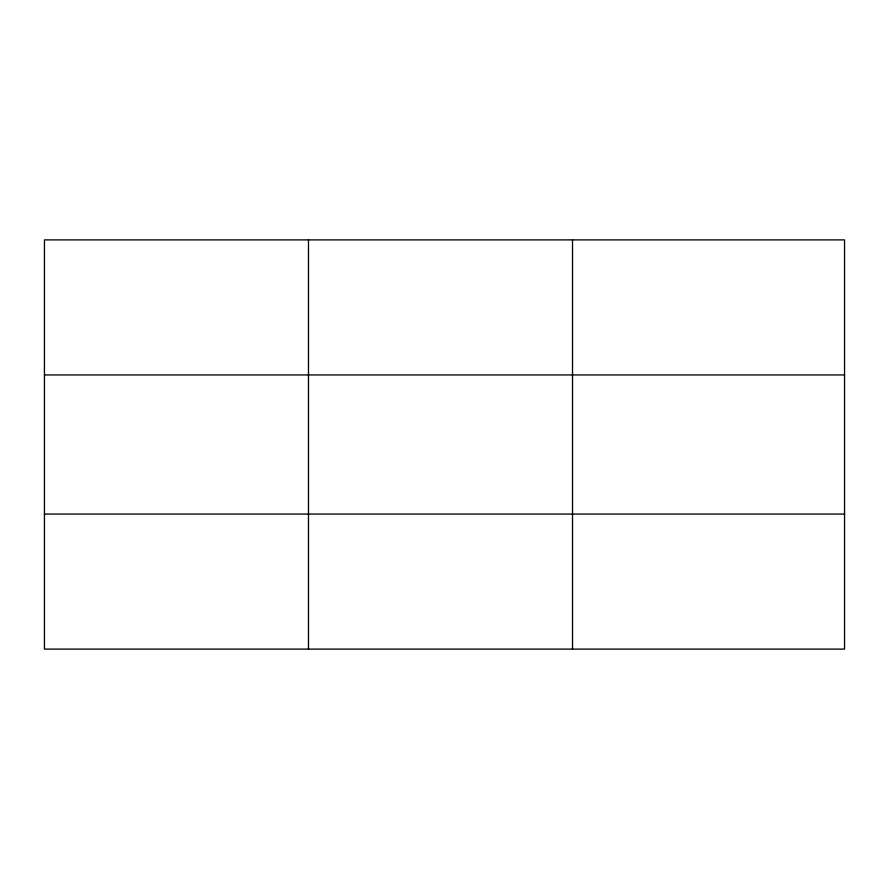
<?xml version="1.0" encoding="UTF-8"?>
<svg xmlns="http://www.w3.org/2000/svg" width="889" height="889" viewBox="0 0 889 889"><rect width="100%" height="100%" fill="white"/><g stroke="black" fill="none" stroke-linecap="round" stroke-linejoin="round"><path stroke-width="1.33" d="M308.483 649.103L308.483 239.897M572.516 649.103L572.516 239.897M844.55 374.936L844.55 239.897L44.45 239.897L44.45 649.103L844.55 649.103L844.55 374.936L44.45 374.936M44.45 514.064L844.55 514.064"/></g></svg>
